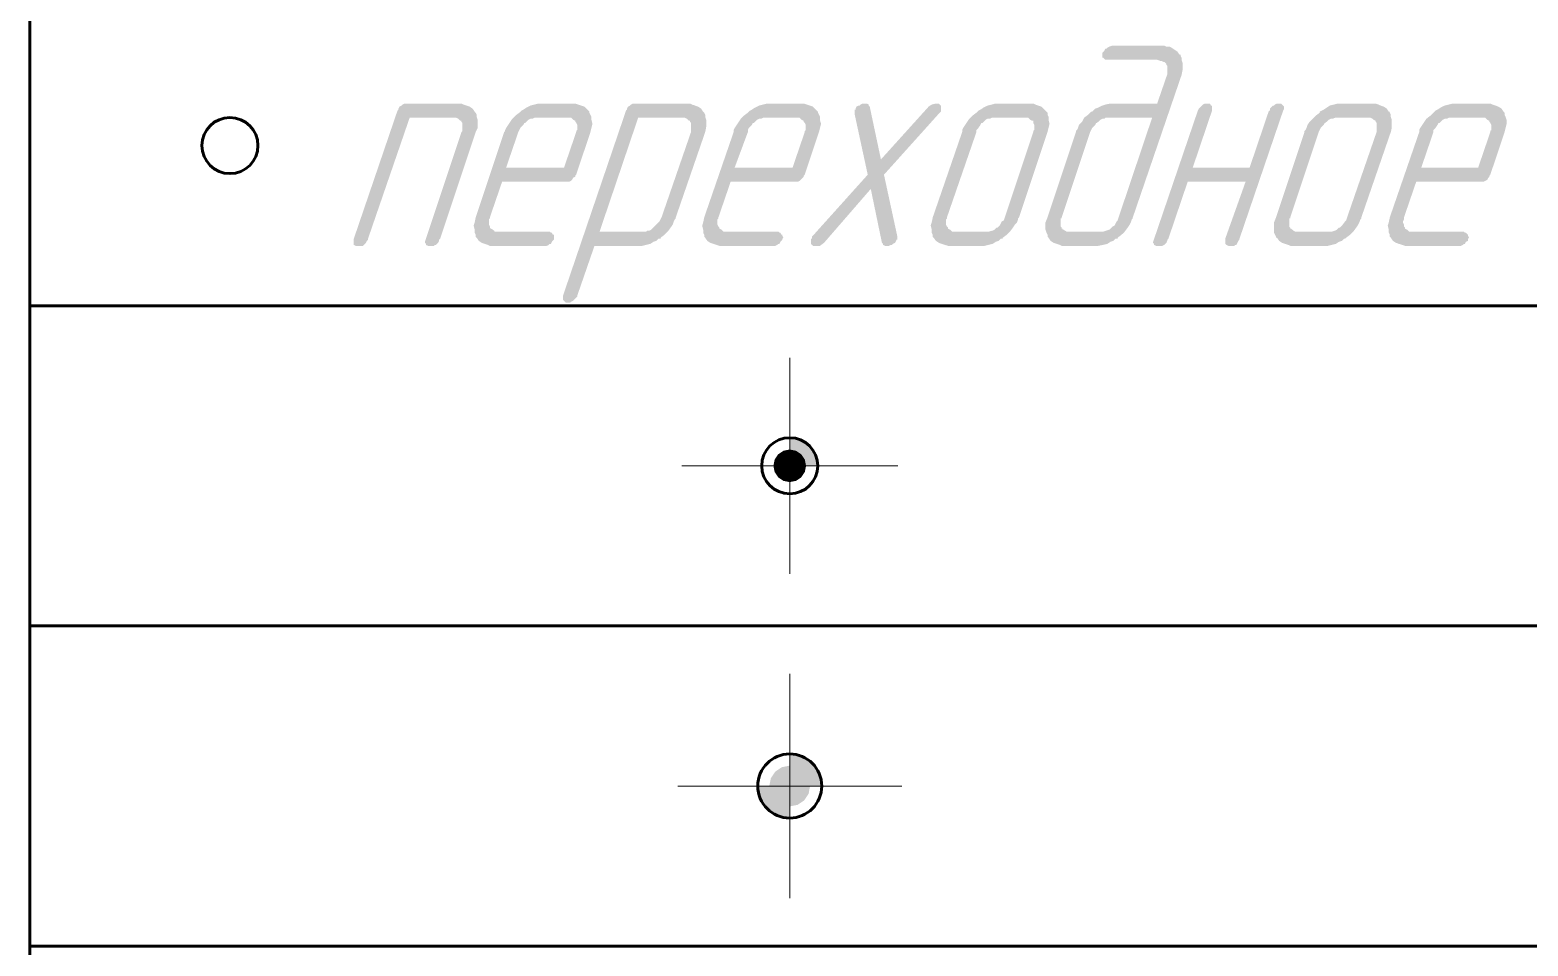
# Model space of a CAD drawing. Extents: x 260 to 1101, y 70 to 664.
# Drawn here: x 327.41 to 364.86, y 270.02 to 292.9 of the extents above; entities that cross this region are included whole.
import ezdxf

# ---------------------------------------------------------------- set-up
doc = ezdxf.new("R2010")
doc.units = 0
doc.header["$MEASUREMENT"] = 0
doc.layers.add('PDF _Геометрия', color=7, linetype='CONTINUOUS')
doc.layers.add('PDF _Сплошная заливка', color=7, linetype='CONTINUOUS')

msp = doc.modelspace()

# ---------------------------------------------------------------- hatches: boundary and pattern name
at = {"layer": 'PDF _Сплошная заливка', "transparency": 33554559}
h = msp.add_hatch(color=256, dxfattribs=at)
h.paths.add_polyline_path([(355.465, 290.71), (354.373, 290.71), (354.348, 290.71), (354.297, 290.71), (354.272, 290.685), (354.221, 290.685), (354.17, 290.659), (354.119, 290.608), (354.094, 290.608), (354.094, 290.583), (354.069, 290.583), (354.043, 290.532), (353.967, 290.456), (353.942, 290.405), (353.916, 290.354), (353.205, 288.221), (353.205, 288.195), (353.18, 288.195), (353.18, 288.17), (353.18, 288.119), (353.18, 288.094), (353.18, 288.043), (353.18, 287.992), (353.205, 287.967), (353.205, 287.941), (353.231, 287.941), (353.231, 287.916), (353.256, 287.916), (353.282, 287.891), (353.332, 287.865), (353.383, 287.865), (353.434, 287.865), (354.17, 287.865), (354.196, 287.865), (354.246, 287.865), (354.323, 287.891), (354.399, 287.916), (354.45, 287.967), (354.45, 287.967), (354.45, 287.967), (354.475, 287.992), (354.526, 288.018), (354.576, 288.119), (354.602, 288.145), (354.627, 288.221)], flags=0)
h.paths.add_polyline_path([(355.821, 292.488), (355.897, 292.488), (355.948, 292.463), (356.024, 292.412), (356.1, 292.361), (356.151, 292.285), (356.176, 292.285), (356.176, 292.259), (356.201, 292.209), (356.201, 292.158), (356.227, 292.082), (356.227, 291.98), (356.227, 291.904), (356.201, 291.777), (354.983, 288.221), (354.983, 288.195), (354.957, 288.17), (354.932, 288.094), (354.907, 288.043), (354.856, 287.967), (354.78, 287.865), (354.703, 287.789), (354.602, 287.713), (354.602, 287.687), (354.551, 287.687), (354.5, 287.637), (354.424, 287.611), (354.348, 287.56), (354.246, 287.535), (354.119, 287.51), (354.018, 287.51), (353.256, 287.51), (353.205, 287.51), (353.155, 287.535), (353.078, 287.56), (353.002, 287.586), (352.926, 287.637), (352.875, 287.713), (352.875, 287.713), (352.85, 287.738), (352.85, 287.789), (352.824, 287.84), (352.799, 287.916), (352.799, 288.018), (352.799, 288.094), (352.85, 288.221), (353.561, 290.354), (353.561, 290.38), (353.586, 290.405), (353.612, 290.456), (353.637, 290.532), (353.713, 290.608), (353.764, 290.71), (353.866, 290.786), (353.942, 290.862), (353.967, 290.862), (353.992, 290.888), (354.043, 290.939), (354.119, 290.964), (354.221, 291.015), (354.297, 291.04), (354.424, 291.066), (354.526, 291.066), (355.592, 291.066), (355.846, 291.802), (355.846, 291.802), (355.846, 291.828), (355.846, 291.853), (355.846, 291.878), (355.846, 291.904), (355.846, 291.955), (355.846, 292.005), (355.821, 292.031), (355.821, 292.056), (355.821, 292.056), (355.795, 292.082), (355.77, 292.107), (355.744, 292.107), (355.694, 292.132), (355.668, 292.132), (355.592, 292.158), (354.348, 292.158), (354.297, 292.158), (354.272, 292.183), (354.246, 292.209), (354.221, 292.209), (354.221, 292.234), (354.221, 292.285), (354.221, 292.336), (354.221, 292.336), (354.246, 292.361), (354.272, 292.386), (354.297, 292.437), (354.323, 292.437), (354.348, 292.463), (354.399, 292.488), (354.475, 292.513), (355.77, 292.513)], flags=0)
for points in [[(338.199, 291.066), (338.25, 291.04), (338.326, 291.015), (338.402, 290.989), (338.479, 290.939), (338.529, 290.862), (338.529, 290.862), (338.555, 290.837), (338.58, 290.786), (338.58, 290.735), (338.605, 290.659), (338.605, 290.558), (338.605, 290.456), (338.555, 290.354), (337.666, 287.687), (337.641, 287.662), (337.641, 287.637), (337.615, 287.586), (337.564, 287.535), (337.539, 287.535), (337.514, 287.51), (337.488, 287.51), (337.412, 287.51), (337.412, 287.51), (337.387, 287.51), (337.361, 287.51), (337.31, 287.535), (337.31, 287.56), (337.285, 287.586), (337.285, 287.611), (337.31, 287.687), (338.199, 290.354), (338.199, 290.354), (338.225, 290.38), (338.225, 290.405), (338.225, 290.456), (338.225, 290.481), (338.225, 290.532), (338.225, 290.583), (338.199, 290.608), (338.199, 290.634), (338.174, 290.634), (338.148, 290.659), (338.123, 290.685), (338.072, 290.71), (338.021, 290.71), (337.971, 290.71), (336.904, 290.71), (335.863, 287.687), (335.863, 287.662), (335.838, 287.637), (335.812, 287.586), (335.762, 287.535), (335.762, 287.535), (335.736, 287.51), (335.685, 287.51), (335.635, 287.51), (335.635, 287.51), (335.609, 287.51), (335.558, 287.51), (335.508, 287.535), (335.508, 287.56), (335.508, 287.586), (335.508, 287.611), (335.508, 287.687), (336.6, 290.888), (336.6, 290.888), (336.625, 290.913), (336.625, 290.939), (336.65, 290.989), (336.701, 291.015), (336.726, 291.04), (336.777, 291.066), (336.853, 291.066), (338.148, 291.066)], [(350.108, 291.066), (350.133, 291.066), (350.184, 291.015), (350.184, 291.015), (350.184, 290.989), (350.184, 290.939), (350.184, 290.888), (350.184, 290.888), (350.184, 290.862), (350.158, 290.837), (350.133, 290.812), (348.762, 289.288), (349.092, 287.764), (349.092, 287.764), (349.092, 287.738), (349.092, 287.713), (349.092, 287.662), (349.067, 287.662), (349.067, 287.637), (349.041, 287.586), (348.99, 287.56), (348.965, 287.535), (348.94, 287.535), (348.889, 287.51), (348.838, 287.51), (348.813, 287.51), (348.787, 287.51), (348.736, 287.535), (348.736, 287.56), (348.711, 287.586), (348.432, 288.932), (347.264, 287.586), (347.162, 287.51), (347.061, 287.51), (347.035, 287.51), (347.01, 287.51), (346.985, 287.51), (346.934, 287.56), (346.934, 287.56), (346.934, 287.586), (346.934, 287.611), (346.934, 287.662), (346.934, 287.687), (346.959, 287.687), (346.959, 287.738), (346.985, 287.764), (348.356, 289.288), (348.026, 290.812), (348.026, 290.913), (348.051, 290.913), (348.051, 290.939), (348.076, 290.989), (348.127, 291.015), (348.153, 291.015), (348.178, 291.04), (348.229, 291.066), (348.279, 291.066), (348.305, 291.066), (348.33, 291.066), (348.381, 291.04), (348.381, 291.015), (348.406, 290.989), (348.686, 289.669), (349.879, 290.989), (349.955, 291.04), (350.057, 291.066), (350.082, 291.066)], [(358.664, 291.066), (358.69, 291.066), (358.741, 291.015), (358.741, 291.015), (358.766, 290.989), (358.766, 290.939), (358.741, 290.888), (357.649, 287.687), (357.649, 287.662), (357.623, 287.637), (357.598, 287.586), (357.573, 287.535), (357.547, 287.535), (357.522, 287.51), (357.471, 287.51), (357.42, 287.51), (357.42, 287.51), (357.395, 287.51), (357.369, 287.51), (357.319, 287.535), (357.293, 287.56), (357.293, 287.586), (357.293, 287.611), (357.293, 287.687), (357.801, 289.11), (356.354, 289.11), (355.871, 287.687), (355.846, 287.662), (355.846, 287.637), (355.821, 287.586), (355.77, 287.535), (355.77, 287.535), (355.719, 287.51), (355.694, 287.51), (355.643, 287.51), (355.617, 287.51), (355.592, 287.51), (355.567, 287.51), (355.516, 287.535), (355.516, 287.56), (355.491, 287.586), (355.491, 287.611), (355.516, 287.687), (356.608, 290.888), (356.608, 290.888), (356.633, 290.939), (356.659, 290.964), (356.709, 291.015), (356.709, 291.015), (356.735, 291.04), (356.785, 291.066), (356.836, 291.066), (356.862, 291.066), (356.887, 291.066), (356.912, 291.066), (356.938, 291.015), (356.963, 291.015), (356.963, 290.989), (356.963, 290.939), (356.963, 290.888), (356.481, 289.465), (357.903, 289.465), (358.385, 290.888), (358.41, 290.888), (358.41, 290.939), (358.436, 290.964), (358.487, 291.015), (358.512, 291.015), (358.537, 291.04), (358.588, 291.066), (358.639, 291.066), (358.639, 291.066)], [(346.406, 282.015), (346.406, 282.722), (346.589, 282.698), (346.759, 282.627), (346.905, 282.515), (347.017, 282.369), (347.088, 282.198), (347.112, 282.015)], [(346.406, 282.015), (346.406, 282.423), (346.562, 282.392), (346.694, 282.304), (346.783, 282.172), (346.814, 282.015)], [(346.406, 274.016), (346.406, 274.822), (346.615, 274.795), (346.809, 274.714), (346.976, 274.586), (347.104, 274.419), (347.185, 274.224), (347.213, 274.016)], [(346.406, 274.016), (346.406, 274.525), (346.601, 274.486), (346.766, 274.376), (346.877, 274.211), (346.915, 274.016)], [(346.406, 274.016), (346.406, 273.209), (346.197, 273.236), (346.003, 273.317), (345.836, 273.445), (345.707, 273.612), (345.627, 273.807), (345.599, 274.016)], [(346.406, 274.016), (346.406, 273.506), (346.211, 273.545), (346.046, 273.655), (345.935, 273.82), (345.896, 274.016)]]:
    msp.add_hatch(color=256, dxfattribs=at).paths.add_polyline_path(points)
h = msp.add_hatch(color=256, dxfattribs=at)
h.paths.add_polyline_path([(340.84, 290.71), (340.078, 290.71), (340.053, 290.71), (340.027, 290.71), (339.977, 290.685), (339.926, 290.685), (339.875, 290.659), (339.824, 290.608), (339.824, 290.608), (339.799, 290.583), (339.773, 290.583), (339.748, 290.532), (339.672, 290.456), (339.646, 290.405), (339.621, 290.354), (339.316, 289.465), (340.764, 289.465), (341.068, 290.354), (341.068, 290.354), (341.068, 290.38), (341.094, 290.405), (341.094, 290.456), (341.094, 290.481), (341.094, 290.532), (341.068, 290.583), (341.043, 290.608), (341.043, 290.634), (341.043, 290.634), (340.992, 290.659), (340.967, 290.685), (340.941, 290.71), (340.891, 290.71)], flags=0)
h.paths.add_polyline_path([(341.043, 291.066), (341.119, 291.04), (341.195, 291.015), (341.272, 290.989), (341.322, 290.939), (341.398, 290.862), (341.398, 290.862), (341.398, 290.837), (341.424, 290.786), (341.449, 290.735), (341.449, 290.659), (341.475, 290.558), (341.449, 290.456), (341.424, 290.354), (341.068, 289.288), (341.068, 289.288), (341.043, 289.262), (341.043, 289.237), (340.992, 289.211), (340.967, 289.161), (340.941, 289.135), (340.891, 289.11), (340.814, 289.11), (339.215, 289.11), (338.91, 288.221), (338.91, 288.195), (338.91, 288.195), (338.885, 288.17), (338.885, 288.119), (338.885, 288.094), (338.885, 288.043), (338.91, 287.992), (338.91, 287.967), (338.936, 287.941), (338.936, 287.941), (338.986, 287.916), (339.012, 287.891), (339.037, 287.865), (339.088, 287.865), (339.139, 287.865), (340.408, 287.865), (340.434, 287.84), (340.459, 287.84), (340.484, 287.789), (340.51, 287.789), (340.51, 287.764), (340.51, 287.713), (340.51, 287.687), (340.51, 287.662), (340.484, 287.637), (340.459, 287.611), (340.434, 287.56), (340.408, 287.56), (340.383, 287.535), (340.332, 287.51), (340.281, 287.51), (338.961, 287.51), (338.91, 287.51), (338.859, 287.535), (338.783, 287.56), (338.707, 287.586), (338.631, 287.637), (338.58, 287.713), (338.58, 287.713), (338.555, 287.738), (338.555, 287.789), (338.529, 287.84), (338.529, 287.916), (338.504, 288.018), (338.529, 288.094), (338.555, 288.221), (339.266, 290.354), (339.291, 290.38), (339.291, 290.405), (339.316, 290.456), (339.367, 290.532), (339.418, 290.608), (339.469, 290.685), (339.545, 290.761), (339.646, 290.837), (339.672, 290.862), (339.697, 290.888), (339.748, 290.913), (339.824, 290.964), (339.926, 291.015), (340.027, 291.04), (340.129, 291.066), (340.23, 291.066), (340.992, 291.066)], flags=0)
h = msp.add_hatch(color=256, dxfattribs=at)
h.paths.add_polyline_path([(343.684, 290.71), (342.617, 290.71), (341.652, 287.865), (342.744, 287.865), (342.77, 287.865), (342.82, 287.865), (342.846, 287.891), (342.897, 287.891), (342.947, 287.916), (342.998, 287.967), (342.998, 287.967), (343.023, 287.992), (343.049, 288.018), (343.074, 288.043), (343.15, 288.119), (343.176, 288.17), (343.201, 288.221), (343.938, 290.354), (343.938, 290.38), (343.938, 290.38), (343.938, 290.405), (343.938, 290.456), (343.938, 290.481), (343.938, 290.532), (343.938, 290.583), (343.912, 290.608), (343.912, 290.634), (343.887, 290.634), (343.861, 290.659), (343.836, 290.685), (343.785, 290.71), (343.734, 290.71)], flags=0)
h.paths.add_polyline_path([(343.912, 291.066), (343.963, 291.04), (344.039, 291.015), (344.115, 290.989), (344.191, 290.939), (344.242, 290.862), (344.242, 290.862), (344.268, 290.837), (344.293, 290.786), (344.293, 290.735), (344.318, 290.659), (344.318, 290.583), (344.318, 290.481), (344.293, 290.354), (343.557, 288.221), (343.557, 288.195), (343.531, 288.17), (343.506, 288.119), (343.481, 288.043), (343.43, 287.967), (343.354, 287.865), (343.277, 287.789), (343.176, 287.713), (343.176, 287.687), (343.125, 287.687), (343.074, 287.637), (342.998, 287.611), (342.922, 287.56), (342.82, 287.535), (342.719, 287.51), (342.592, 287.51), (341.525, 287.51), (341.094, 286.265), (341.094, 286.24), (341.068, 286.214), (341.043, 286.189), (340.992, 286.138), (340.992, 286.138), (340.941, 286.113), (340.916, 286.087), (340.865, 286.087), (340.84, 286.087), (340.814, 286.087), (340.789, 286.113), (340.764, 286.138), (340.764, 286.138), (340.738, 286.163), (340.738, 286.189), (340.738, 286.265), (342.313, 290.888), (342.313, 290.888), (342.338, 290.913), (342.338, 290.939), (342.363, 290.989), (342.414, 291.015), (342.439, 291.04), (342.49, 291.066), (342.566, 291.066), (343.861, 291.066)], flags=0)
h = msp.add_hatch(color=256, dxfattribs=at)
h.paths.add_polyline_path([(346.553, 290.71), (345.791, 290.71), (345.766, 290.71), (345.74, 290.71), (345.69, 290.685), (345.639, 290.685), (345.588, 290.659), (345.537, 290.608), (345.537, 290.608), (345.512, 290.583), (345.486, 290.583), (345.461, 290.532), (345.385, 290.456), (345.36, 290.405), (345.36, 290.354), (345.029, 289.465), (346.477, 289.465), (346.781, 290.354), (346.781, 290.354), (346.781, 290.38), (346.807, 290.405), (346.807, 290.456), (346.807, 290.481), (346.807, 290.532), (346.781, 290.583), (346.756, 290.608), (346.756, 290.634), (346.756, 290.634), (346.705, 290.659), (346.68, 290.685), (346.654, 290.71), (346.604, 290.71)], flags=0)
h.paths.add_polyline_path([(346.756, 291.066), (346.832, 291.04), (346.908, 291.015), (346.985, 290.989), (347.035, 290.939), (347.111, 290.862), (347.111, 290.862), (347.111, 290.837), (347.137, 290.786), (347.162, 290.735), (347.162, 290.659), (347.188, 290.558), (347.162, 290.456), (347.137, 290.354), (346.781, 289.288), (346.781, 289.288), (346.756, 289.262), (346.756, 289.237), (346.731, 289.211), (346.68, 289.161), (346.654, 289.135), (346.604, 289.11), (346.527, 289.11), (344.928, 289.11), (344.623, 288.221), (344.623, 288.195), (344.623, 288.195), (344.598, 288.17), (344.598, 288.119), (344.598, 288.094), (344.598, 288.043), (344.623, 287.992), (344.648, 287.967), (344.648, 287.941), (344.648, 287.941), (344.699, 287.916), (344.725, 287.891), (344.75, 287.865), (344.801, 287.865), (344.852, 287.865), (346.121, 287.865), (346.147, 287.84), (346.172, 287.84), (346.197, 287.789), (346.223, 287.789), (346.223, 287.764), (346.248, 287.713), (346.223, 287.687), (346.223, 287.662), (346.197, 287.637), (346.172, 287.611), (346.147, 287.56), (346.121, 287.56), (346.096, 287.535), (346.045, 287.51), (345.994, 287.51), (344.674, 287.51), (344.648, 287.51), (344.572, 287.535), (344.496, 287.56), (344.42, 287.586), (344.344, 287.637), (344.293, 287.713), (344.293, 287.713), (344.268, 287.738), (344.268, 287.789), (344.242, 287.84), (344.242, 287.916), (344.217, 288.018), (344.242, 288.094), (344.268, 288.221), (345.004, 290.354), (345.004, 290.38), (345.004, 290.405), (345.029, 290.456), (345.08, 290.532), (345.131, 290.608), (345.182, 290.685), (345.258, 290.761), (345.36, 290.837), (345.385, 290.862), (345.41, 290.888), (345.461, 290.913), (345.537, 290.964), (345.639, 291.015), (345.74, 291.04), (345.842, 291.066), (345.943, 291.066), (346.731, 291.066)], flags=0)
h = msp.add_hatch(color=256, dxfattribs=at)
h.paths.add_polyline_path([(352.266, 290.71), (351.504, 290.71), (351.479, 290.71), (351.453, 290.71), (351.403, 290.685), (351.352, 290.685), (351.301, 290.659), (351.25, 290.608), (351.25, 290.608), (351.225, 290.583), (351.199, 290.583), (351.174, 290.532), (351.123, 290.456), (351.073, 290.405), (351.073, 290.354), (350.336, 288.221), (350.336, 288.195), (350.336, 288.195), (350.311, 288.17), (350.311, 288.119), (350.311, 288.094), (350.311, 288.043), (350.336, 287.992), (350.362, 287.967), (350.362, 287.941), (350.362, 287.941), (350.412, 287.916), (350.438, 287.891), (350.463, 287.865), (350.514, 287.865), (350.565, 287.865), (351.326, 287.865), (351.352, 287.865), (351.377, 287.865), (351.479, 287.891), (351.529, 287.916), (351.58, 287.967), (351.58, 287.967), (351.606, 287.967), (351.631, 287.992), (351.657, 288.018), (351.707, 288.119), (351.758, 288.145), (351.783, 288.221), (352.494, 290.354), (352.494, 290.354), (352.494, 290.38), (352.52, 290.405), (352.52, 290.456), (352.52, 290.481), (352.52, 290.532), (352.494, 290.583), (352.494, 290.608), (352.494, 290.634), (352.469, 290.634), (352.418, 290.659), (352.393, 290.685), (352.367, 290.71), (352.317, 290.71)], flags=0)
h.paths.add_polyline_path([(352.494, 291.066), (352.545, 291.04), (352.621, 291.015), (352.698, 290.989), (352.748, 290.939), (352.824, 290.862), (352.824, 290.862), (352.85, 290.837), (352.85, 290.786), (352.875, 290.735), (352.875, 290.659), (352.901, 290.558), (352.875, 290.456), (352.85, 290.354), (352.139, 288.221), (352.114, 288.195), (352.114, 288.17), (352.088, 288.094), (352.037, 288.043), (351.987, 287.967), (351.91, 287.865), (351.834, 287.789), (351.733, 287.713), (351.733, 287.687), (351.682, 287.687), (351.631, 287.637), (351.555, 287.611), (351.479, 287.56), (351.377, 287.535), (351.276, 287.51), (351.174, 287.51), (350.412, 287.51), (350.362, 287.51), (350.285, 287.535), (350.209, 287.56), (350.133, 287.586), (350.057, 287.637), (350.006, 287.713), (350.006, 287.713), (349.981, 287.738), (349.981, 287.789), (349.955, 287.84), (349.955, 287.916), (349.93, 288.018), (349.955, 288.094), (349.981, 288.221), (350.717, 290.354), (350.717, 290.38), (350.717, 290.405), (350.742, 290.456), (350.793, 290.532), (350.844, 290.608), (350.895, 290.685), (350.971, 290.761), (351.073, 290.837), (351.098, 290.862), (351.123, 290.888), (351.174, 290.913), (351.25, 290.964), (351.352, 291.015), (351.453, 291.04), (351.555, 291.066), (351.657, 291.066), (352.444, 291.066)], flags=0)
h = msp.add_hatch(color=256, dxfattribs=at)
h.paths.add_polyline_path([(360.823, 290.71), (360.086, 290.71), (360.061, 290.71), (360.036, 290.71), (359.985, 290.685), (359.934, 290.685), (359.883, 290.659), (359.832, 290.608), (359.807, 290.608), (359.807, 290.583), (359.782, 290.583), (359.756, 290.532), (359.68, 290.456), (359.655, 290.405), (359.629, 290.354), (358.918, 288.221), (358.918, 288.195), (358.893, 288.195), (358.893, 288.17), (358.893, 288.119), (358.893, 288.094), (358.893, 288.043), (358.893, 287.992), (358.918, 287.967), (358.918, 287.941), (358.944, 287.941), (358.969, 287.916), (358.995, 287.891), (359.045, 287.865), (359.096, 287.865), (359.147, 287.865), (359.883, 287.865), (359.909, 287.865), (359.959, 287.865), (360.036, 287.891), (360.086, 287.916), (360.137, 287.967), (360.163, 287.967), (360.163, 287.967), (360.188, 287.992), (360.213, 288.018), (360.289, 288.119), (360.315, 288.145), (360.34, 288.221), (361.077, 290.354), (361.077, 290.354), (361.077, 290.38), (361.077, 290.405), (361.077, 290.456), (361.077, 290.481), (361.077, 290.532), (361.077, 290.583), (361.051, 290.608), (361.051, 290.634), (361.051, 290.634), (361, 290.659), (360.975, 290.685), (360.924, 290.71), (360.873, 290.71)], flags=0)
h.paths.add_polyline_path([(361.051, 291.066), (361.127, 291.04), (361.178, 291.015), (361.254, 290.989), (361.33, 290.939), (361.381, 290.862), (361.407, 290.862), (361.407, 290.837), (361.432, 290.786), (361.432, 290.735), (361.457, 290.659), (361.457, 290.558), (361.457, 290.456), (361.432, 290.354), (360.696, 288.221), (360.696, 288.195), (360.67, 288.17), (360.645, 288.094), (360.62, 288.043), (360.569, 287.967), (360.493, 287.865), (360.416, 287.789), (360.315, 287.713), (360.289, 287.687), (360.264, 287.687), (360.213, 287.637), (360.137, 287.611), (360.061, 287.56), (359.959, 287.535), (359.858, 287.51), (359.731, 287.51), (358.969, 287.51), (358.918, 287.51), (358.868, 287.535), (358.791, 287.56), (358.715, 287.586), (358.639, 287.637), (358.588, 287.713), (358.563, 287.713), (358.563, 287.738), (358.537, 287.789), (358.512, 287.84), (358.512, 287.916), (358.512, 288.018), (358.512, 288.094), (358.563, 288.221), (359.274, 290.354), (359.274, 290.38), (359.299, 290.405), (359.325, 290.456), (359.35, 290.532), (359.401, 290.608), (359.477, 290.685), (359.553, 290.761), (359.655, 290.837), (359.655, 290.862), (359.705, 290.888), (359.756, 290.913), (359.832, 290.964), (359.909, 291.015), (360.01, 291.04), (360.112, 291.066), (360.239, 291.066), (361, 291.066)], flags=0)
h = msp.add_hatch(color=256, dxfattribs=at)
h.paths.add_polyline_path([(363.692, 290.71), (362.956, 290.71), (362.905, 290.71), (362.879, 290.71), (362.829, 290.685), (362.778, 290.685), (362.727, 290.659), (362.676, 290.608), (362.676, 290.608), (362.651, 290.583), (362.625, 290.583), (362.6, 290.532), (362.549, 290.456), (362.498, 290.405), (362.498, 290.354), (362.194, 289.465), (363.616, 289.465), (363.92, 290.354), (363.92, 290.354), (363.92, 290.38), (363.946, 290.405), (363.946, 290.456), (363.946, 290.481), (363.946, 290.532), (363.92, 290.583), (363.895, 290.608), (363.895, 290.634), (363.895, 290.634), (363.844, 290.659), (363.819, 290.685), (363.793, 290.71), (363.743, 290.71)], flags=0)
h.paths.add_polyline_path([(363.92, 291.066), (363.971, 291.04), (364.047, 291.015), (364.123, 290.989), (364.2, 290.939), (364.251, 290.862), (364.251, 290.862), (364.276, 290.837), (364.276, 290.786), (364.301, 290.735), (364.327, 290.659), (364.327, 290.558), (364.301, 290.456), (364.276, 290.354), (363.92, 289.288), (363.92, 289.288), (363.895, 289.262), (363.895, 289.237), (363.87, 289.211), (363.844, 289.161), (363.793, 289.135), (363.743, 289.11), (363.666, 289.11), (362.067, 289.11), (361.762, 288.221), (361.762, 288.195), (361.762, 288.195), (361.762, 288.17), (361.737, 288.119), (361.737, 288.094), (361.762, 288.043), (361.762, 287.992), (361.788, 287.967), (361.788, 287.941), (361.788, 287.941), (361.838, 287.916), (361.864, 287.891), (361.889, 287.865), (361.94, 287.865), (361.991, 287.865), (363.26, 287.865), (363.286, 287.84), (363.311, 287.84), (363.362, 287.789), (363.362, 287.789), (363.362, 287.764), (363.387, 287.713), (363.362, 287.687), (363.362, 287.662), (363.362, 287.637), (363.311, 287.611), (363.286, 287.56), (363.26, 287.56), (363.235, 287.535), (363.184, 287.51), (363.133, 287.51), (361.838, 287.51), (361.788, 287.51), (361.711, 287.535), (361.635, 287.56), (361.559, 287.586), (361.483, 287.637), (361.432, 287.713), (361.432, 287.713), (361.407, 287.738), (361.407, 287.789), (361.381, 287.84), (361.381, 287.916), (361.356, 288.018), (361.381, 288.094), (361.407, 288.221), (362.143, 290.354), (362.143, 290.38), (362.143, 290.405), (362.168, 290.456), (362.219, 290.532), (362.27, 290.608), (362.321, 290.685), (362.422, 290.761), (362.498, 290.837), (362.524, 290.862), (362.549, 290.888), (362.6, 290.913), (362.676, 290.964), (362.778, 291.015), (362.879, 291.04), (362.981, 291.066), (363.082, 291.066), (363.87, 291.066)], flags=0)
at = {"layer": 'PDF _Сплошная заливка', "true_color": 0xffffff, "transparency": 33554559}
for points in [[(345.998, 282.015), (346.029, 282.172), (346.118, 282.304), (346.25, 282.392), (346.406, 282.423), (346.406, 282.015)], [(346.406, 281.608), (346.25, 281.639), (346.118, 281.727), (346.029, 281.86), (345.998, 282.015), (346.406, 282.015)], [(346.814, 282.015), (346.783, 281.86), (346.694, 281.727), (346.562, 281.639), (346.406, 281.608), (346.406, 282.015)], [(345.896, 274.016), (345.935, 274.211), (346.046, 274.376), (346.211, 274.486), (346.406, 274.525), (346.406, 274.016)], [(346.915, 274.016), (346.877, 273.82), (346.766, 273.655), (346.601, 273.545), (346.406, 273.506), (346.406, 274.016)]]:
    msp.add_hatch(color=7, dxfattribs=at).paths.add_polyline_path(points)

# ---------------------------------------------------------------- linework, layer by layer
at = {"layer": 'PDF _Геометрия', "lineweight": 60}
for points in [[(502.969, 294.015), (502.969, 286.015), (327.413, 286.015), (327.413, 294.015)], [(502.969, 270.016), (327.413, 270.016), (327.413, 278.015), (502.969, 278.015), (327.413, 278.015), (327.413, 286.015), (502.969, 286.015), (502.969, 278.015), (502.969, 270.016), (327.413, 270.016), (327.413, 262.016), (327.413, 254.016), (502.969, 254.016), (327.413, 254.016), (327.413, 246.016), (327.413, 236.609), (502.969, 236.609), (502.969, 246.016), (502.969, 254.016), (502.969, 262.016)]]:
    msp.add_lwpolyline(points, close=True, dxfattribs=at)
at = {"layer": 'PDF _Геометрия', "lineweight": 18}
for points in [[(346.406, 279.315), (346.406, 284.716)], [(346.406, 279.615), (346.406, 284.416)], [(343.707, 282.015), (349.105, 282.015)], [(344.007, 282.015), (348.805, 282.015)], [(346.406, 271.215), (346.406, 276.816)], [(346.406, 271.516), (346.406, 276.516)], [(343.607, 274.016), (349.205, 274.016)], [(343.907, 274.016), (348.905, 274.016)]]:
    msp.add_lwpolyline(points, dxfattribs=at)
at = {"layer": 'PDF _Геометрия', "lineweight": 60}
for centre, radius in [((332.411, 290.016), 0.7), ((346.406, 282.016), 0.7), ((346.406, 274.016), 0.8)]:
    msp.add_circle(centre, radius, dxfattribs=at)

doc.saveas('drawing.dxf')
